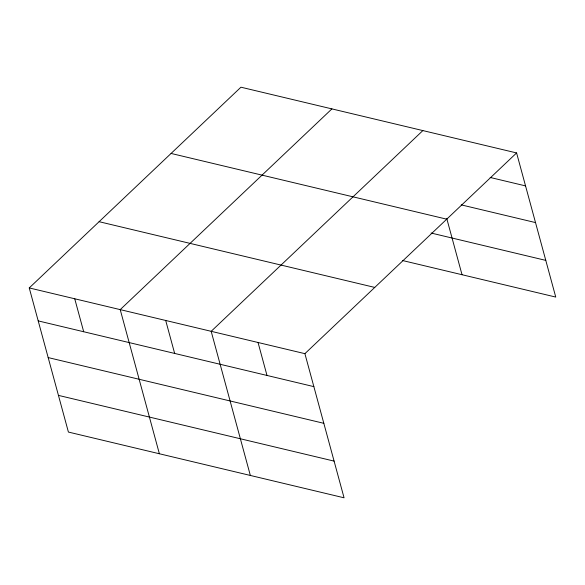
<?xml version="1.0" encoding="UTF-8"?>
<svg xmlns="http://www.w3.org/2000/svg" width="585" height="585" viewBox="0 0 585 585"><rect width="100%" height="100%" fill="white"/><g stroke="black" fill="none" stroke-linecap="round" stroke-linejoin="round"><path stroke-width="0.88" d="M29.25 287.93L304.902 353.662L344.06 497.798L68.408 432.066L29.25 287.93L240.94 87.202L516.592 152.934L555.75 297.07L402.553 260.537M331.9 108.898L120.218 309.619L159.376 453.755M422.867 130.587L211.178 331.315L250.343 475.444M304.902 353.662L516.592 152.934M490.179 177.467L525.549 185.898M461.243 204.874L535.516 222.585M171.083 153.445L446.735 219.178M431.072 233.027L545.783 260.383M99.106 221.693L374.758 287.425M38.208 320.894L313.86 386.627M48.175 357.581L323.827 423.313M58.441 395.38L334.093 461.112M446.808 218.695L462.026 274.723M258.043 342.488L266.994 375.453M165.701 320.47L174.652 353.435M74.734 298.774L83.692 331.739"/></g></svg>
